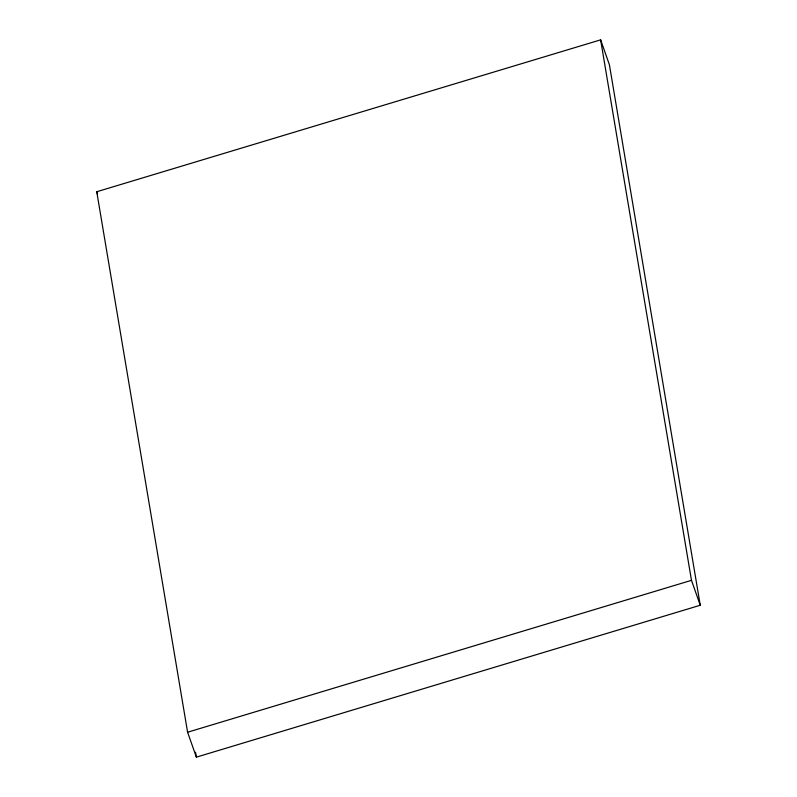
<?xml version="1.0" encoding="UTF-8"?>
<svg xmlns="http://www.w3.org/2000/svg" width="797" height="797" viewBox="0 0 797 797"><rect width="100%" height="100%" fill="white"/><g stroke="black" fill="none" stroke-linecap="round" stroke-linejoin="round"><path stroke-width="1.2" d="M96.746 191.748L600.629 39.85L609.406 64.766L700.254 605.252L196.371 757.15L187.594 732.234L96.746 191.748L97.543 194.02M187.594 732.234L691.477 580.336L600.629 39.85M691.477 580.336L700.254 605.252M195.544 752.248L196.371 757.15"/></g></svg>
